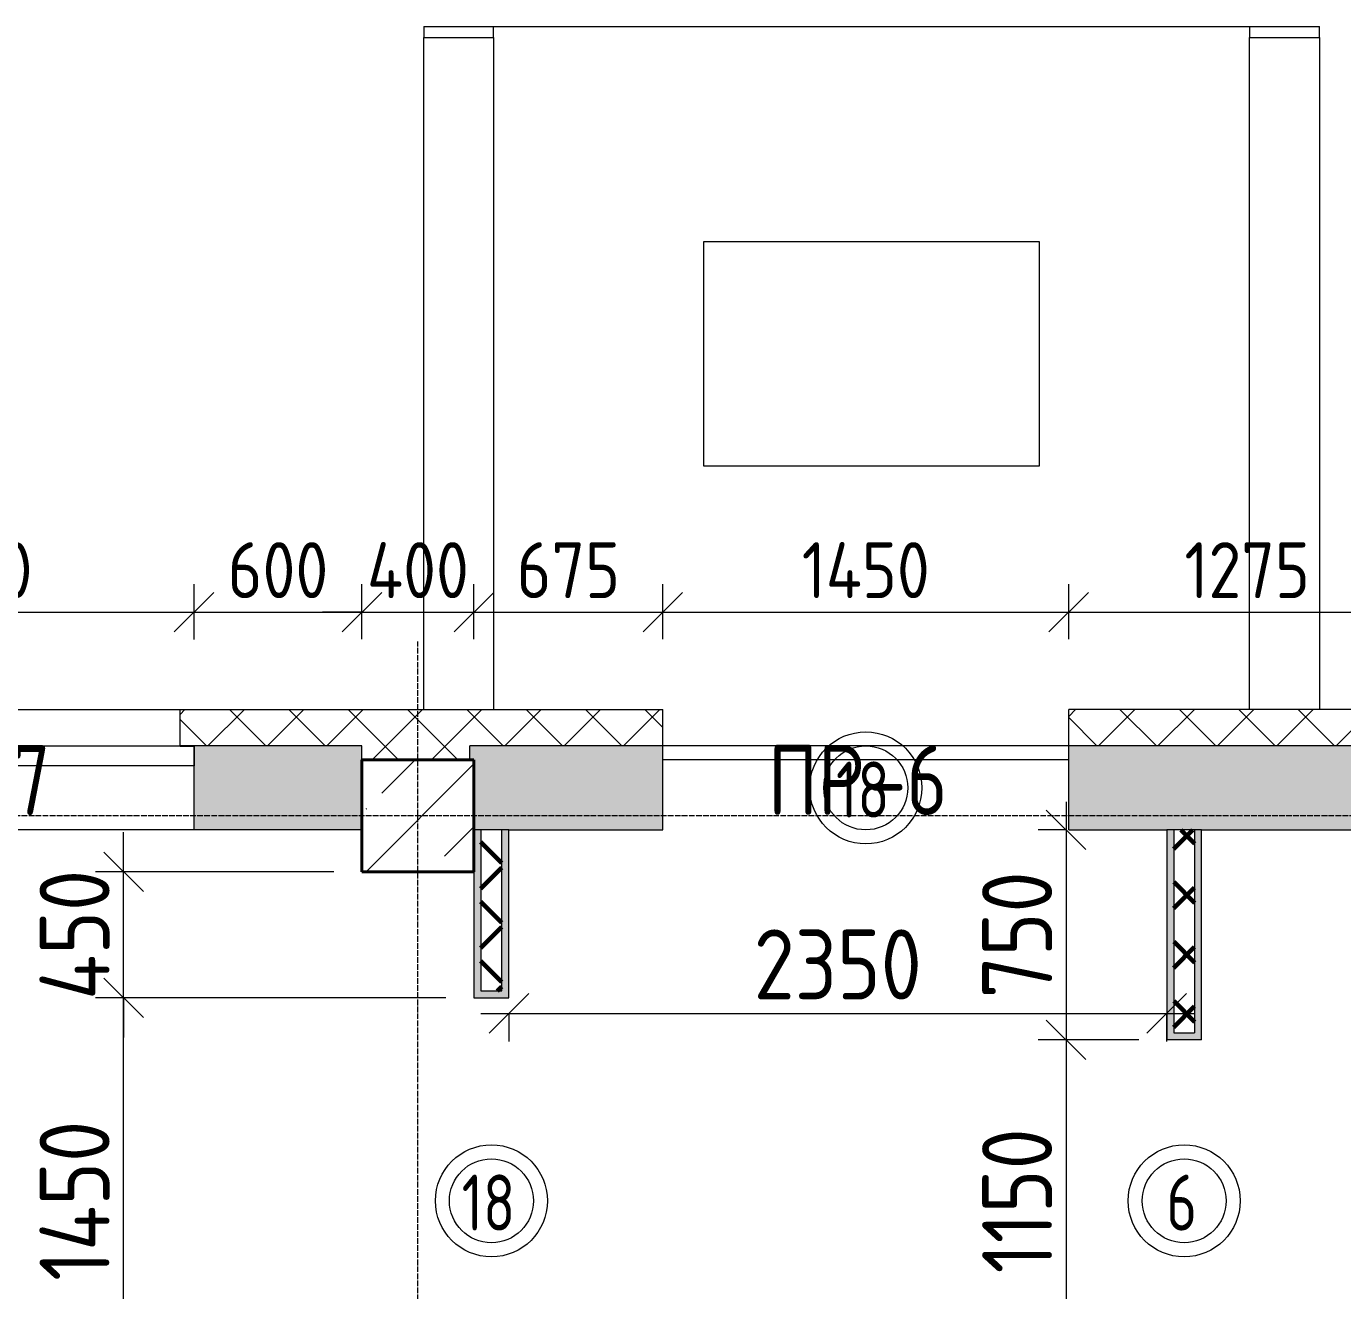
# Model space of a CAD drawing. Header units: millimetres. Extents: x -60946 to 138510, y -262288 to 24501.
# Drawn here: x 27685 to 32388, y -41156 to -36640 of the extents above; entities that cross this region are included whole.
import ezdxf

# ---------------------------------------------------------------- set-up
doc = ezdxf.new("R2010")
doc.units = ezdxf.units.MM
doc.linetypes.add('ADSK_Линия сетки', pattern=[25, 20, -2.5, 0, -2.5])
for name, color, linetype, lineweight in [('2)Тип-2', 3, 'Continuous', 60), ('_ Окна', 7, 'Continuous', 18), ('Марки', 7, 'Continuous', 20), ('Марки дверей', 7, 'Continuous', 20), ('Несущие колонны', 7, 'Continuous', 18), ('Окна', 7, 'Continuous', 9), ('Оси', 7, 'Continuous', 9), ('Перекрытие', 7, 'Continuous', 18), ('Размеры', 7, 'Continuous', 9), ('Стены внутренние', 7, 'Continuous', 18), ('Стены наружные', 7, 'Continuous', 18), ('Стены несущие', 7, 'Continuous', 30), ('Стены отделка', 7, 'Continuous', 30), ('Стены штриховка', 7, 'Continuous', 9)]:
    doc.layers.add(name, color=color, linetype=linetype, lineweight=lineweight)
doc.styles.add('GOST Common_2', font='', dxfattribs={"width": 0.9, "height": 250})
doc.styles.add('GOST Common_3', font='', dxfattribs={"width": 0.9, "height": 200})
doc.styles.add('GOST Common_5', font='', dxfattribs={"width": 0.85, "height": 250})
doc.styles.add('GOST Common_B', font='', dxfattribs={"width": 0.8, "height": 200})
doc.styles.get('GOST Common_2').set_extended_font_data('GOST Common')
doc.styles.get('GOST Common_3').set_extended_font_data('GOST Common')
doc.styles.get('GOST Common_5').set_extended_font_data('GOST Common')
doc.styles.get('GOST Common_B').set_extended_font_data('GOST Common', bold=True)
doc.dimstyles.new('ADSK_Основной_2_0', dxfattribs={"dimscale": 304.8, "dimtxt": 201.142999, "dimasz": 0.463911, "dimexe": 0.328084, "dimexo": 0.328084, "dimgap": 0.164042, "dimtad": 1, "dimdec": 3, "dimrnd": 0.001, "dimdsep": 46, "dimtxsty": 'GOST Common_3', "dimblk1": 'OBLIQUE', "dimblk2": 'OBLIQUE', "dimsah": 1, "dimcen": 0.09, "dimdle": 0.328084, "dimazin": 2, "dimtfac": 1, "dimtdec": 4, "dimtix": 1, "dimtmove": 0, "dimatfit": 3, "dimfxl": 1, "dimtvp": 1, "dimtolj": 1, "dimtzin": 0, "dimlwd": 20, "dimlwe": 20, "dimarcsym": 2})
doc.dimstyles.new('ADSK_Основной_2_0_3', dxfattribs={"dimscale": 304.8, "dimtxt": 201.142999, "dimasz": 0.463911, "dimexe": 0.328084, "dimexo": 0.328084, "dimgap": 0.164042, "dimtad": 1, "dimdec": 3, "dimrnd": 0.001, "dimdsep": 46, "dimtxsty": 'GOST Common_2', "dimblk1": 'OBLIQUE', "dimblk2": 'OBLIQUE', "dimsah": 1, "dimcen": 0.09, "dimdle": 0.328084, "dimazin": 2, "dimtfac": 1, "dimtdec": 4, "dimtix": 1, "dimtmove": 0, "dimatfit": 3, "dimfxl": 1, "dimtvp": 1, "dimtolj": 1, "dimtzin": 0, "dimlwd": 20, "dimlwe": 20, "dimarcsym": 2})
pattern_1 = [(45, (1283.93, -48864.63), (-106.066, 106.066), []), (135, (1283.93, -48864.63), (-106.066, -106.066), [])]

# ---------------------------------------------------------------- blocks, each defined once
blk = doc.blocks.new('ADSK_КолоннаЖБ_Прямоугольная - 400x400 мм-1807143-Кладочный план 1-го этажа')
at = {"layer": 'Несущие колонны', "lineweight": 40}
for p, q in [((-200, 200), (200, 200)), ((-200, -200), (-200, 200)), ((200, 200), (200, -200)), ((200, -200), (-200, -200))]:
    blk.add_line(p, q, dxfattribs=at)
blk = doc.blocks.new('ОКНО L03 _2СТ_RS - ОК-1_1600х2000h_противоударное-3556404-Кладочный план 1-го этажа')
at = {"layer": '_ Окна'}
for p, q in [((-838.1, -79), (761.9, -79)), ((-838.1, -149), (-838.1, -79)), ((-838.1, -79), (-803.1, -79)), ((761.9, -79), (726.9, -79)), ((761.9, -149), (761.9, -79)), ((-838.1, -149), (761.9, -149)), ((-838.1, -149), (-833.1, -149)), ((761.9, -149), (756.9, -149))]:
    blk.add_line(p, q, dxfattribs=at)
blk = doc.blocks.new('_Oblique')
at = {"color": 0, "linetype": 'ByBlock', "lineweight": -2}
blk.add_line((-0.5, -0.5), (0.5, 0.5), dxfattribs=at)
blk = doc.blocks.new('*D4228')
at = {"layer": 'Defpoints', "color": 0, "transparency": 16777216}
for p in [(28283.9, -38732.1), (26683.9, -38929), (28283.9, -38930)]:
    blk.add_point(p, dxfattribs=at)
at = {"layer": 'Размеры', "color": 0, "lineweight": 20, "transparency": 16777216}
for p, q in [((26683.9, -38829), (26683.9, -38632.1)), ((28283.9, -38830), (28283.9, -38632.1)), ((26583.9, -38732.1), (28383.9, -38732.1))]:
    blk.add_line(p, q, dxfattribs=at)
at = {"layer": 'Размеры', "color": 0, "lineweight": 20, "transparency": 16777216, "xscale": 141.4, "yscale": 141.4, "zscale": 141.4, "rotation": 180}
blk.add_blockref('_Oblique', (26683.9, -38732.1), dxfattribs=at)
at = {"layer": 'Размеры', "color": 0, "lineweight": 20, "transparency": 16777216, "xscale": 141.4, "yscale": 141.4, "zscale": 141.4}
blk.add_blockref('_Oblique', (28283.9, -38732.1), dxfattribs=at)
at = {"layer": 'Размеры', "color": 0, "lineweight": 9, "transparency": 16777216, "insert": (27483.9, -38582.1), "char_height": 200, "width": 560.473, "attachment_point": 5, "style": 'GOST Common_3'}
blk.add_mtext('\\A1;1600', dxfattribs=at)
blk = doc.blocks.new('*D4229')
at = {"layer": 'Defpoints', "color": 0, "transparency": 16777216}
for p in [(28883.9, -38732.1), (28283.9, -38930), (28883.9, -38929)]:
    blk.add_point(p, dxfattribs=at)
at = {"layer": 'Размеры', "color": 0, "lineweight": 20, "transparency": 16777216}
for p, q in [((28283.9, -38830), (28283.9, -38632.1)), ((28883.9, -38829), (28883.9, -38632.1)), ((28183.9, -38732.1), (28983.9, -38732.1))]:
    blk.add_line(p, q, dxfattribs=at)
at = {"layer": 'Размеры', "color": 0, "lineweight": 20, "transparency": 16777216, "xscale": 141.4, "yscale": 141.4, "zscale": 141.4, "rotation": 180}
blk.add_blockref('_Oblique', (28283.9, -38732.1), dxfattribs=at)
at = {"layer": 'Размеры', "color": 0, "lineweight": 20, "transparency": 16777216, "xscale": 141.4, "yscale": 141.4, "zscale": 141.4}
blk.add_blockref('_Oblique', (28883.9, -38732.1), dxfattribs=at)
at = {"layer": 'Размеры', "color": 0, "lineweight": 9, "transparency": 16777216, "insert": (28583.9, -38582.1), "char_height": 200, "width": 454.106, "attachment_point": 5, "style": 'GOST Common_3'}
blk.add_mtext('\\A1;600', dxfattribs=at)
blk = doc.blocks.new('*D4230')
at = {"layer": 'Defpoints', "color": 0, "transparency": 16777216}
for p in [(29283.9, -38732.1), (28883.9, -38929), (29283.9, -38929)]:
    blk.add_point(p, dxfattribs=at)
at = {"layer": 'Размеры', "color": 0, "lineweight": 20, "transparency": 16777216}
for p, q in [((28883.9, -38829), (28883.9, -38632.1)), ((29283.9, -38829), (29283.9, -38632.1)), ((28883.9, -38732.1), (28742.5, -38732.1)), ((28883.9, -38732.1), (29283.9, -38732.1)), ((29283.9, -38732.1), (29425.3, -38732.1))]:
    blk.add_line(p, q, dxfattribs=at)
at = {"layer": 'Размеры', "color": 0, "lineweight": 20, "transparency": 16777216, "xscale": 141.4, "yscale": 141.4, "zscale": 141.4}
blk.add_blockref('_Oblique', (28883.9, -38732.1), dxfattribs=at)
at = {"layer": 'Размеры', "color": 0, "lineweight": 20, "transparency": 16777216, "xscale": 141.4, "yscale": 141.4, "zscale": 141.4, "rotation": 180}
blk.add_blockref('_Oblique', (29283.9, -38732.1), dxfattribs=at)
at = {"layer": 'Размеры', "color": 0, "lineweight": 9, "transparency": 16777216, "insert": (29083.9, -38582.1), "char_height": 200, "width": 474.561, "attachment_point": 5, "style": 'GOST Common_3'}
blk.add_mtext('\\A1;400', dxfattribs=at)
blk = doc.blocks.new('*D4231')
at = {"layer": 'Defpoints', "color": 0, "transparency": 16777216}
for p in [(29958.9, -38732.1), (29283.9, -38929), (29958.9, -38929)]:
    blk.add_point(p, dxfattribs=at)
at = {"layer": 'Размеры', "color": 0, "lineweight": 20, "transparency": 16777216}
for p, q in [((29283.9, -38829), (29283.9, -38632.1)), ((29958.9, -38829), (29958.9, -38632.1)), ((29183.9, -38732.1), (30058.9, -38732.1))]:
    blk.add_line(p, q, dxfattribs=at)
at = {"layer": 'Размеры', "color": 0, "lineweight": 20, "transparency": 16777216, "xscale": 141.4, "yscale": 141.4, "zscale": 141.4, "rotation": 180}
blk.add_blockref('_Oblique', (29283.9, -38732.1), dxfattribs=at)
at = {"layer": 'Размеры', "color": 0, "lineweight": 20, "transparency": 16777216, "xscale": 141.4, "yscale": 141.4, "zscale": 141.4}
blk.add_blockref('_Oblique', (29958.9, -38732.1), dxfattribs=at)
at = {"layer": 'Размеры', "color": 0, "lineweight": 9, "transparency": 16777216, "insert": (29621.4, -38582.1), "char_height": 200, "width": 454.106, "attachment_point": 5, "style": 'GOST Common_3'}
blk.add_mtext('\\A1;675', dxfattribs=at)
blk = doc.blocks.new('*D4232')
at = {"layer": 'Defpoints', "color": 0, "transparency": 16777216}
for p in [(31408.9, -38732.1), (29958.9, -38929), (31408.9, -38929)]:
    blk.add_point(p, dxfattribs=at)
at = {"layer": 'Размеры', "color": 0, "lineweight": 20, "transparency": 16777216}
for p, q in [((29958.9, -38829), (29958.9, -38632.1)), ((31408.9, -38829), (31408.9, -38632.1)), ((29858.9, -38732.1), (31508.9, -38732.1))]:
    blk.add_line(p, q, dxfattribs=at)
at = {"layer": 'Размеры', "color": 0, "lineweight": 20, "transparency": 16777216, "xscale": 141.4, "yscale": 141.4, "zscale": 141.4, "rotation": 180}
blk.add_blockref('_Oblique', (29958.9, -38732.1), dxfattribs=at)
at = {"layer": 'Размеры', "color": 0, "lineweight": 20, "transparency": 16777216, "xscale": 141.4, "yscale": 141.4, "zscale": 141.4}
blk.add_blockref('_Oblique', (31408.9, -38732.1), dxfattribs=at)
at = {"layer": 'Размеры', "color": 0, "lineweight": 9, "transparency": 16777216, "insert": (30683.9, -38582.1), "char_height": 200, "width": 580.928, "attachment_point": 5, "style": 'GOST Common_3'}
blk.add_mtext('\\A1;1450', dxfattribs=at)
blk = doc.blocks.new('*D4233')
at = {"layer": 'Defpoints', "color": 0, "transparency": 16777216}
for p in [(32683.9, -38732.1), (31408.9, -38929), (32683.9, -38929)]:
    blk.add_point(p, dxfattribs=at)
at = {"layer": 'Размеры', "color": 0, "lineweight": 20, "transparency": 16777216}
for p, q in [((31408.9, -38829), (31408.9, -38632.1)), ((32683.9, -38829), (32683.9, -38632.1)), ((31308.9, -38732.1), (32783.9, -38732.1))]:
    blk.add_line(p, q, dxfattribs=at)
at = {"layer": 'Размеры', "color": 0, "lineweight": 20, "transparency": 16777216, "xscale": 141.4, "yscale": 141.4, "zscale": 141.4, "rotation": 180}
blk.add_blockref('_Oblique', (31408.9, -38732.1), dxfattribs=at)
at = {"layer": 'Размеры', "color": 0, "lineweight": 20, "transparency": 16777216, "xscale": 141.4, "yscale": 141.4, "zscale": 141.4}
blk.add_blockref('_Oblique', (32683.9, -38732.1), dxfattribs=at)
at = {"layer": 'Размеры', "color": 0, "lineweight": 9, "transparency": 16777216, "insert": (32046.4, -38582.1), "char_height": 200, "width": 560.473, "attachment_point": 5, "style": 'GOST Common_3'}
blk.add_mtext('\\A1;1275', dxfattribs=at)
blk = doc.blocks.new('М_двери1 - Марка экземпляра 2-3719212-Кладочный план 1-го этажа')
at = {"layer": 'Марки дверей'}
for radius in [2, 1.5]:
    blk.add_circle((0, 0), radius, dxfattribs=at)
blk = doc.blocks.new('*D3704')
at = {"layer": 'Defpoints', "color": 0, "transparency": 16777216}
for p in [(31499.6, -39509.7), (31399.6, -40259.7), (31758.9, -40259.7)]:
    blk.add_point(p, dxfattribs=at)
at = {"layer": 'Размеры', "color": 0, "lineweight": 20, "transparency": 16777216}
for p, q in [((31399.6, -39409.7), (31399.6, -40359.7)), ((31399.6, -39509.7), (31299.6, -39509.7)), ((31658.9, -40259.7), (31299.6, -40259.7))]:
    blk.add_line(p, q, dxfattribs=at)
at = {"layer": 'Размеры', "color": 0, "lineweight": 20, "transparency": 16777216, "xscale": 141.4, "yscale": 141.4, "zscale": 141.4}
for p, rotation in [((31399.6, -39509.7), 90), ((31399.6, -40259.7), 270)]:
    blk.add_blockref('_Oblique', p, dxfattribs=dict(at, rotation=rotation))
at = {"layer": 'Размеры', "color": 0, "lineweight": 9, "transparency": 16777216, "insert": (31224.6, -39884.7), "char_height": 250, "width": 454.106, "attachment_point": 5, "rotation": 90, "style": 'GOST Common_2'}
blk.add_mtext('\\A1;750', dxfattribs=at)
blk = doc.blocks.new('*D3705')
at = {"layer": 'Defpoints', "color": 0, "transparency": 16777216}
for p in [(31758.9, -40259.7), (31399.6, -41409.7), (31758.9, -41409.7)]:
    blk.add_point(p, dxfattribs=at)
at = {"layer": 'Размеры', "color": 0, "lineweight": 20, "transparency": 16777216}
for p, q in [((31399.6, -40159.7), (31399.6, -41509.7)), ((31658.9, -40259.7), (31299.6, -40259.7)), ((31658.9, -41409.7), (31299.6, -41409.7))]:
    blk.add_line(p, q, dxfattribs=at)
at = {"layer": 'Размеры', "color": 0, "lineweight": 20, "transparency": 16777216, "xscale": 141.4, "yscale": 141.4, "zscale": 141.4}
for p, rotation in [((31399.6, -40259.7), 90), ((31399.6, -41409.7), 270)]:
    blk.add_blockref('_Oblique', p, dxfattribs=dict(at, rotation=rotation))
at = {"layer": 'Размеры', "color": 0, "lineweight": 9, "transparency": 16777216, "insert": (31224.6, -40834.7), "char_height": 250, "width": 515.472, "attachment_point": 5, "rotation": 90, "style": 'GOST Common_2'}
blk.add_mtext('\\A1;1150', dxfattribs=at)
blk = doc.blocks.new('*D3708')
at = {"layer": 'Defpoints', "color": 0, "transparency": 16777216}
for p in [(29408.9, -40065.4), (31758.9, -40065.4), (31758.9, -40165.4)]:
    blk.add_point(p, dxfattribs=at)
at = {"layer": 'Размеры', "color": 0, "lineweight": 20, "transparency": 16777216}
for p, q in [((29308.9, -40165.4), (31858.9, -40165.4)), ((29408.9, -40165.4), (29408.9, -40265.4)), ((31758.9, -40165.4), (31758.9, -40265.4))]:
    blk.add_line(p, q, dxfattribs=at)
at = {"layer": 'Размеры', "color": 0, "lineweight": 20, "transparency": 16777216, "xscale": 141.4, "yscale": 141.4, "zscale": 141.4, "rotation": 180}
blk.add_blockref('_Oblique', (29408.9, -40165.4), dxfattribs=at)
at = {"layer": 'Размеры', "color": 0, "lineweight": 20, "transparency": 16777216, "xscale": 141.4, "yscale": 141.4, "zscale": 141.4}
blk.add_blockref('_Oblique', (31758.9, -40165.4), dxfattribs=at)
at = {"layer": 'Размеры', "color": 0, "lineweight": 9, "transparency": 16777216, "insert": (30583.9, -39990.4), "char_height": 250, "width": 605.475, "attachment_point": 5, "style": 'GOST Common_2'}
blk.add_mtext('\\A1;2350', dxfattribs=at)
blk = doc.blocks.new('*D3710')
at = {"layer": 'Defpoints', "color": 0, "transparency": 16777216}
for p in [(28032.1, -40109.7), (29283.9, -40109.7), (29283.9, -41559.7)]:
    blk.add_point(p, dxfattribs=at)
at = {"layer": 'Размеры', "color": 0, "lineweight": 20, "transparency": 16777216}
for p, q in [((28032.1, -41659.7), (28032.1, -40009.7)), ((29183.9, -40109.7), (27932.1, -40109.7)), ((29183.9, -41559.7), (27932.1, -41559.7))]:
    blk.add_line(p, q, dxfattribs=at)
at = {"layer": 'Размеры', "color": 0, "lineweight": 20, "transparency": 16777216, "xscale": 141.4, "yscale": 141.4, "zscale": 141.4}
for p, rotation in [((28032.1, -40109.7), 90), ((28032.1, -41559.7), 270)]:
    blk.add_blockref('_Oblique', p, dxfattribs=dict(at, rotation=rotation))
at = {"layer": 'Размеры', "color": 0, "lineweight": 9, "transparency": 16777216, "insert": (27857.1, -40834.7), "char_height": 250, "width": 580.928, "attachment_point": 5, "rotation": 90, "style": 'GOST Common_2'}
blk.add_mtext('\\A1;1450', dxfattribs=at)
blk = doc.blocks.new('*D3711')
at = {"layer": 'Defpoints', "color": 0, "transparency": 16777216}
for p in [(28032.1, -39659.7), (28883.9, -39659.7), (29283.9, -40109.7)]:
    blk.add_point(p, dxfattribs=at)
at = {"layer": 'Размеры', "color": 0, "lineweight": 20, "transparency": 16777216}
for p, q in [((28032.1, -39659.7), (28032.1, -39518.3)), ((28783.9, -39659.7), (27932.1, -39659.7)), ((28032.1, -40109.7), (28032.1, -39659.7)), ((29183.9, -40109.7), (27932.1, -40109.7)), ((28032.1, -40109.7), (28032.1, -40251.1))]:
    blk.add_line(p, q, dxfattribs=at)
at = {"layer": 'Размеры', "color": 0, "lineweight": 20, "transparency": 16777216, "xscale": 141.4, "yscale": 141.4, "zscale": 141.4}
for p, rotation in [((28032.1, -39659.7), 270), ((28032.1, -40109.7), 90)]:
    blk.add_blockref('_Oblique', p, dxfattribs=dict(at, rotation=rotation))
at = {"layer": 'Размеры', "color": 0, "lineweight": 9, "transparency": 16777216, "insert": (27857.1, -39884.7), "char_height": 250, "width": 474.561, "attachment_point": 5, "rotation": 90, "style": 'GOST Common_2'}
blk.add_mtext('\\A1;450', dxfattribs=at)

msp = doc.modelspace()

# ---------------------------------------------------------------- hatches: boundary and pattern name
at = {"layer": '2)Тип-2'}
h = msp.add_hatch(color=256, dxfattribs=at)
h.paths.add_polyline_path([(29283.9343, -42084.6624), (29308.9343, -42084.6624), (29308.9343, -41584.6624), (29408.9343, -41584.6624), (29408.9343, -41559.6624), (29283.9343, -41559.6624), (29283.9343, -42059.6624)])
h.paths.add_polyline_path([(29408.9343, -40109.6624), (29408.9343, -40084.6624), (29308.9343, -40084.6624), (29308.9343, -39509.6624), (29283.9343, -39509.6624), (29283.9343, -40109.6624)])
h = msp.add_hatch(dxfattribs=at)
h.set_pattern_fill('FP_4', color=256, style=0, pattern_type=2)
h.set_pattern_definition(pattern_1)
h.paths.add_polyline_path([(29383.9343, -42059.6624), (29383.9343, -41584.6624), (29308.9343, -41584.6624), (29308.9343, -42059.6624)])
h.paths.add_polyline_path([(29383.9343, -40084.6624), (29383.9343, -39509.6624), (29308.9343, -39509.6624), (29308.9343, -40084.6624)])
h = msp.add_hatch(color=256, dxfattribs=at)
h.paths.add_polyline_path([(29408.9343, -41984.6624), (29408.9343, -41584.6624), (29383.9343, -41584.6624), (29383.9343, -41984.6624)])
h.paths.add_polyline_path([(29383.9343, -40084.6624), (29408.9343, -40084.6624), (29408.9343, -39509.6624), (29383.9343, -39509.6624)])
h = msp.add_hatch(color=256, dxfattribs=at)
h.paths.add_polyline_path([(31758.9343, -45209.6624), (31783.9343, -45209.6624), (31783.9343, -44359.6624), (31883.9343, -44359.6624), (31883.9343, -44334.6624), (31758.9343, -44334.6624), (31758.9343, -45184.6624)])
h.paths.add_polyline_path([(31880.2111, -43334.6624), (31883.9343, -43334.6624), (31883.9343, -43309.6624), (31783.9343, -43309.6624), (31783.9343, -43084.6624), (31758.9343, -43084.6624), (31758.9343, -43334.6624)])
h.paths.add_polyline_path([(31783.9343, -42134.6624), (31783.9343, -42059.6624), (31758.9343, -42059.6624), (31758.9343, -42134.6624)])
h.paths.add_polyline_path([(31783.9343, -41984.6624), (31783.9343, -41434.6624), (31883.9343, -41434.6624), (31883.9343, -41409.6624), (31758.9343, -41409.6624), (31758.9343, -41984.6624)])
h.paths.add_polyline_path([(31883.9343, -40259.6624), (31883.9343, -40234.6624), (31783.9343, -40234.6624), (31783.9343, -39509.6624), (31758.9343, -39509.6624), (31758.9343, -40259.6624), (31880.2111, -40259.6624)])
h = msp.add_hatch(dxfattribs=at)
h.set_pattern_fill('FP_4', color=256, style=0, pattern_type=2)
h.set_pattern_definition(pattern_1)
h.paths.add_polyline_path([(31783.9343, -45209.6624), (31858.9343, -45209.6624), (31858.9343, -44359.6624), (31783.9343, -44359.6624), (31783.9343, -45184.6624)])
h.paths.add_polyline_path([(31783.9343, -43309.6624), (31858.9343, -43309.6624), (31858.9343, -43084.6624), (31783.9343, -43084.6624)])
h.paths.add_polyline_path([(31783.9343, -42134.6624), (31858.9343, -42134.6624), (31858.9343, -41434.6624), (31783.9343, -41434.6624), (31783.9343, -42059.6624)])
h.paths.add_polyline_path([(31858.9343, -40234.6624), (31858.9343, -39509.6624), (31783.9343, -39509.6624), (31783.9343, -40234.6624)])
h = msp.add_hatch(color=256, dxfattribs=at)
h.paths.add_polyline_path([(31883.9343, -45209.6624), (31883.9343, -45084.6624), (31858.9343, -45084.6624), (31858.9343, -45209.6624), (31880.2111, -45209.6624)])
h.paths.add_polyline_path([(31858.9343, -45034.6624), (31883.9343, -45034.6624), (31883.9343, -44359.6624), (31858.9343, -44359.6624), (31858.9343, -44837.9461)])
h.paths.add_polyline_path([(31880.2111, -43309.6624), (31883.9343, -43309.6624), (31883.9343, -43234.6624), (31858.9343, -43234.6624), (31858.9343, -43309.6624)])
h.paths.add_polyline_path([(31883.9343, -43159.6624), (31883.9343, -43084.6624), (31858.9343, -43084.6624), (31858.9343, -43159.6624), (31880.2111, -43159.6624)])
h.paths.add_polyline_path([(31883.9343, -42134.6624), (31883.9343, -41434.6624), (31858.9343, -41434.6624), (31858.9343, -42134.6624), (31880.2111, -42134.6624)])
h.paths.add_polyline_path([(31880.2111, -40234.6624), (31883.9343, -40234.6624), (31883.9343, -39509.6624), (31858.9343, -39509.6624), (31858.9343, -40234.6624)])
at = {"layer": 'Несущие колонны', "lineweight": 9}
h = msp.add_hatch(dxfattribs=at)
h.set_pattern_fill('FP_3', color=256, style=0, pattern_type=2)
h.set_pattern_definition([(45, (1283.93, -48864.63), (-224.5064, 224.5064), []), (45, (1508.44, -48864.63), (-224.5064, 224.5064), [396.875, -79.375, 3.353, -76.022])])
h.paths.add_polyline_path([(28883.9343, -39659.6624), (29283.9343, -39659.6624), (29283.9343, -39259.6624), (28883.9343, -39259.6624), (28883.9343, -39509.6624)])
at = {"layer": 'Стены внутренние', "lineweight": 9}
h = msp.add_hatch(dxfattribs=at)
h.set_pattern_fill('FP_1', color=256, style=0, pattern_type=2)
h.set_pattern_definition([(45, (1283.93, -48864.63), (84.18955, 308.69595), [396.875, -79.375, 3.353, -76.022])])
h.paths.add_polyline_path([(42187.5179, -39509.6624), (43283.9343, -39509.6624), (43283.9343, -39209.6624), (41283.9343, -39209.6624), (41283.9343, -39509.6624)])
h.paths.add_polyline_path([(28283.9343, -39509.6624), (28883.9343, -39509.6624), (28883.9343, -39209.6624), (28283.9343, -39210.6624)])
h.paths.add_polyline_path([(29958.9343, -39509.6624), (29958.9343, -39209.6624), (29269.3587, -39209.6624), (29269.3587, -39259.6624), (29283.9343, -39259.6624), (29283.9343, -39509.6624), (29408.9343, -39509.6624)])
h.paths.add_polyline_path([(40883.9343, -39509.6624), (40883.9343, -39209.6624), (40283.9343, -39210.6624), (40283.9343, -39509.6624), (40715.0455, -39509.6624)])
h.paths.add_polyline_path([(31858.9343, -39509.6624), (32683.9343, -39509.6624), (32683.9343, -39210.6624), (31408.9343, -39209.6624), (31408.9343, -39509.6624), (31783.9343, -39509.6624)])
h.paths.add_polyline_path([(38333.9343, -39509.6624), (38683.9343, -39509.6624), (38683.9343, -39210.6624), (37483.9343, -39210.6624), (37483.9343, -39509.6624), (38308.9343, -39509.6624)])
h.paths.add_polyline_path([(34283.9343, -39509.6624), (34883.9343, -39509.6624), (34883.9343, -39209.6624), (34283.9343, -39210.6624)])
h.paths.add_polyline_path([(35283.9343, -39509.6624), (35883.9343, -39509.6624), (35883.9343, -39210.6624), (35283.9343, -39209.6624)])
h.paths.add_polyline_path([(26158.9343, -39509.6624), (26683.9343, -39509.6624), (26683.9343, -39210.6624), (25483.9343, -39210.6624), (25483.9343, -39509.6624), (26133.9343, -39509.6624)])
h.paths.add_polyline_path([(15883.9343, -39509.6624), (15883.9343, -39209.6624), (13883.9343, -39209.6624), (13883.9343, -39509.6624), (14210.5423, -39509.6624)])
h.paths.add_polyline_path([(16883.9343, -39509.6624), (16883.9343, -39209.6624), (16283.9343, -39209.6624), (16283.9343, -39509.6624)])
h.paths.add_polyline_path([(20100.4319, -39509.6624), (20683.9343, -39509.6624), (20683.9343, -39210.6624), (19483.9343, -39210.6624), (19483.9343, -39509.6624)])
h.paths.add_polyline_path([(23283.9343, -39509.6624), (23883.9343, -39509.6624), (23883.9343, -39210.6624), (23283.9343, -39209.6624)])
h.paths.add_polyline_path([(17283.9343, -39509.6624), (17883.9343, -39509.6624), (17883.9343, -39210.6624), (17283.9343, -39209.6624)])
h.paths.add_polyline_path([(22883.9343, -39509.6624), (22883.9343, -39209.6624), (22283.9343, -39210.6624), (22283.9343, -39509.6624)])
at = {"layer": 'Стены наружные', "lineweight": 9}
h = msp.add_hatch(dxfattribs=at)
h.set_pattern_fill('FP_4', color=256, style=0, pattern_type=2)
h.set_pattern_definition(pattern_1)
h.paths.add_polyline_path([(31408.9343, -39209.6624), (32733.9343, -39209.6624), (32733.9343, -39079.6624), (31408.9343, -39079.6624)])
h.paths.add_polyline_path([(28883.9343, -39209.6624), (29958.9343, -39209.6624), (29958.9343, -39079.6624), (28233.9343, -39079.6624), (28233.9343, -39209.6624)])
h.paths.add_polyline_path([(43283.9343, -39209.6624), (43283.9343, -39079.6624), (40233.9343, -39079.6624), (40233.9343, -39209.6624), (42187.5179, -39209.6624)])
h.paths.add_polyline_path([(34233.9343, -39209.6624), (35933.9343, -39209.6624), (35933.9343, -39079.6624), (34233.9343, -39079.6624)])
h.paths.add_polyline_path([(37770.1007, -39209.6624), (38733.9343, -39209.6624), (38733.9343, -39079.6624), (37433.9343, -39079.6624), (37433.9343, -39209.6624)])
h.paths.add_polyline_path([(22883.9343, -39209.6624), (23933.9343, -39209.6624), (23933.9343, -39079.6624), (22233.9343, -39079.6624), (22233.9343, -39209.6624)])
h.paths.add_polyline_path([(16283.9343, -39209.6624), (17933.9343, -39209.6624), (17933.9343, -39079.6624), (13883.9343, -39079.6624), (13883.9343, -39209.6624), (15883.9343, -39209.6624)])
h.paths.add_polyline_path([(25433.9343, -39209.6624), (26733.9343, -39209.6624), (26733.9343, -39079.6624), (25433.9343, -39079.6624)])
h.paths.add_polyline_path([(20100.4319, -39209.6624), (20733.9343, -39209.6624), (20733.9343, -39079.6624), (19433.9343, -39079.6624), (19433.9343, -39209.6624)])
h = msp.add_hatch(dxfattribs=at)
h.set_pattern_fill('FP_4', color=256, style=0, pattern_type=2)
h.set_pattern_definition(pattern_1)
h.paths.add_polyline_path([(28883.9343, -39259.6624), (29269.3587, -39259.6624), (29269.3587, -39209.6624), (28883.9343, -39209.6624)])

# ---------------------------------------------------------------- linework, layer by layer
at = {"layer": 'Несущие колонны', "lineweight": 9}
for p, q in [((29269.3587, -39259.6624), (28883.9343, -39259.6624)), ((28883.9343, -39509.6624), (28883.9343, -39259.6624)), ((29283.9343, -39259.6624), (29269.3587, -39259.6624)), ((29283.9343, -39259.6624), (29283.9343, -39509.6624)), ((28883.9343, -39659.6624), (28883.9343, -39509.6624)), ((29283.9343, -39509.6624), (29283.9343, -39659.6624)), ((29283.9343, -39659.6624), (28883.9343, -39659.6624))]:
    msp.add_line(p, q, dxfattribs=at)
at = {"layer": 'Оси', "linetype": 'ADSK_Линия сетки', "lineweight": 5}
for p, q in [((29083.9343, -59838.5137), (29083.9343, -38837.1863)), ((63681.4538, -39459.6624), (-23956.1623, -39459.6624))]:
    msp.add_line(p, q, dxfattribs=at)
at = {"layer": 'Перекрытие'}
for p, q in [((29104.3587, -36639.6624), (29104.3587, -36679.6624)), ((29104.3587, -36639.6624), (32304.3587, -36639.6624)), ((29354.3587, -36679.6624), (29354.3587, -36639.6624)), ((32054.3587, -36639.6624), (32054.3587, -36679.6624)), ((32304.3587, -36679.6624), (32304.3587, -36639.6624)), ((31304.3587, -37409.6624), (30104.3587, -37409.6624)), ((30104.3587, -37409.6624), (30104.3587, -38209.6624)), ((31304.3587, -38209.6624), (31304.3587, -37409.6624)), ((30104.3587, -38209.6624), (31304.3587, -38209.6624)), ((31408.9343, -39209.6624), (29958.9343, -39209.6624)), ((31408.9343, -39260.0253), (29958.9343, -39260.0253))]:
    msp.add_line(p, q, dxfattribs=at)
at = {"layer": 'Стены внутренние', "lineweight": 5}
msp.add_line((28283.9343, -39509.6624), (26683.9343, -39509.6624), dxfattribs=at)
at = {"layer": 'Стены наружные', "lineweight": 9}
for p, q in [((29104.3587, -39079.6624), (29104.3587, -36679.6624)), ((29104.3587, -36679.6624), (29354.3587, -36679.6624)), ((29354.3587, -36679.6624), (29354.3587, -39079.6624)), ((32054.3587, -39079.6624), (32054.3587, -36679.6624)), ((32054.3587, -36679.6624), (32304.3587, -36679.6624)), ((32304.3587, -36679.6624), (32304.3587, -39079.6624)), ((26733.9343, -39079.6624), (28233.9343, -39079.6624))]:
    msp.add_line(p, q, dxfattribs=at)
at = {"layer": 'Стены несущие', "lineweight": 9}
for p, q in [((28233.9343, -39209.6624), (28233.9343, -39210.6624)), ((28233.9343, -39210.6624), (28283.9343, -39210.6624)), ((28283.9343, -39509.6624), (28283.9343, -39210.6624)), ((29958.9343, -39509.6624), (29958.9343, -39209.6624)), ((31408.9343, -39509.6624), (31408.9343, -39209.6624)), ((28883.9343, -39509.6624), (28283.9343, -39509.6624)), ((29408.9343, -39509.6624), (29958.9343, -39509.6624)), ((29408.9343, -40109.6624), (29408.9343, -39509.6624)), ((31408.9343, -39509.6624), (31758.9343, -39509.6624)), ((31758.9343, -39509.6624), (31758.9343, -40259.6624)), ((31883.9343, -39509.6624), (32683.9343, -39509.6624)), ((31883.9343, -40259.6624), (31883.9343, -39509.6624)), ((29283.9343, -39659.6624), (29283.9343, -40109.6624)), ((29283.9343, -40109.6624), (29408.9343, -40109.6624)), ((31883.9343, -40259.6624), (31758.9343, -40259.6624))]:
    msp.add_line(p, q, dxfattribs=at)
at = {"layer": 'Стены отделка', "lineweight": 18}
for p, q in [((28233.9343, -39079.6624), (29958.9343, -39079.6624)), ((28233.9343, -39209.6624), (28233.9343, -39079.6624)), ((29958.9343, -39209.6624), (29958.9343, -39079.6624)), ((32733.9343, -39079.6624), (31408.9343, -39079.6624)), ((31408.9343, -39209.6624), (31408.9343, -39079.6624)), ((28883.9343, -39259.6624), (28883.9343, -39209.6624)), ((29269.3587, -39259.6624), (29269.3587, -39209.6624)), ((29269.3587, -39259.6624), (28883.9343, -39259.6624))]:
    msp.add_line(p, q, dxfattribs=at)
at = {"layer": 'Стены штриховка', "lineweight": 9}
for p, q in [((28883.9343, -39209.6624), (28233.9343, -39209.6624)), ((29958.9343, -39209.6624), (29269.3587, -39209.6624)), ((32733.9343, -39209.6624), (31408.9343, -39209.6624)), ((28883.9343, -39509.6624), (28883.9343, -39259.6624)), ((29269.3587, -39259.6624), (29283.9343, -39259.6624)), ((29283.9343, -39259.6624), (29283.9343, -39509.6624)), ((29408.9343, -39509.6624), (29283.9343, -39509.6624)), ((29283.9343, -39509.6624), (29283.9343, -39659.6624)), ((29308.9343, -39509.6624), (29308.9343, -40084.6624)), ((29383.9343, -40084.6624), (29383.9343, -39509.6624)), ((31883.9343, -39509.6624), (31758.9343, -39509.6624)), ((31783.9343, -39509.6624), (31783.9343, -40234.6624)), ((31858.9343, -39509.6624), (31858.9343, -40234.6624)), ((29308.9343, -40084.6624), (29383.9343, -40084.6624)), ((31783.9343, -40234.6624), (31858.9343, -40234.6624))]:
    msp.add_line(p, q, dxfattribs=at)

# ---------------------------------------------------------------- block references
at = {"layer": 'Марки дверей', "xscale": 99.99999999999993, "yscale": 99.99999999999993, "zscale": 99.99999999999993}
for p in [(30683.9343, -39359.6624), (29346.4343, -40834.6624), (31821.4343, -40834.6624)]:
    msp.add_blockref('М_двери1 - Марка экземпляра 2-3719212-Кладочный план 1-го этажа', p, dxfattribs=at)
at = {"layer": 'Несущие колонны', "lineweight": 40, "rotation": 89.9999999999999}
msp.add_blockref('ADSK_КолоннаЖБ_Прямоугольная - 400x400 мм-1807143-Кладочный план 1-го этажа', (29083.9343, -39459.6624), dxfattribs=at)
at = {"layer": 'Окна', "rotation": 180}
msp.add_blockref('ОКНО L03 _2СТ_RS - ОК-1_1600х2000h_противоударное-3556404-Кладочный план 1-го этажа', (27445.8343, -39359.6624), dxfattribs=at)

# ---------------------------------------------------------------- texts
at = {"layer": 'Марки', "lineweight": 9, "char_height": 250, "attachment_point": 1, "style": 'GOST Common_5'}
for s, insert, width in [('-7', (27491.191, -39206.6813), 389.620125), ('ПР', (30334.0035, -39206.6813), 432.91125), ('-6', (30691.191, -39206.6813), 389.620125)]:
    msp.add_mtext(s, dxfattribs=dict(at, insert=insert, width=width))
at = {"layer": 'Марки дверей', "lineweight": 5, "char_height": 200, "attachment_point": 1, "style": 'GOST Common_B'}
for s, insert, width in [('18', (30577.4769, -39266.0035), 250.1265), ('18', (29239.9769, -40741.0035), 250.1265), ('\\fGOST Common|b1|i0|c204|p34|;\\W.8;6', (31757.3769, -40741.0035), 147.5105)]:
    msp.add_mtext(s, dxfattribs=dict(at, insert=insert, width=width))

# ---------------------------------------------------------------- dimensions: what is measured, and where the dimension line sits
at = {"layer": 'Размеры', "lineweight": 9}
for base, p1, p2, dimstyle, override, picture, middle in [((28283.9343, -38732.0831), (26683.9343, -38929.02), (28283.9343, -38930.02), 'ADSK_Основной_2_0', {"dimpost": '<>', "dimfxl": 1600.000312}, '*D4228', (27483.9343, -38582.0831)), ((28883.9343, -38732.0831), (28283.9343, -38930.02), (28883.9343, -38929.02), 'ADSK_Основной_2_0', {"dimpost": '<>', "dimfxl": 600.000833}, '*D4229', (28583.9343, -38582.0831)), ((29283.9343, -38732.0831), (28883.9343, -38929.02), (29283.9343, -38929.02), 'ADSK_Основной_2_0', {"dimpost": '<>', "dimfxl": 400}, '*D4230', (29083.9343, -38582.0831)), ((29958.9343, -38732.0831), (29283.9343, -38929.02), (29958.9343, -38929.02), 'ADSK_Основной_2_0', {"dimpost": '<>', "dimfxl": 675}, '*D4231', (29621.4343, -38582.0831)), ((31408.9343, -38732.0831), (29958.9343, -38929.02), (31408.9343, -38929.02), 'ADSK_Основной_2_0', {"dimpost": '<>', "dimfxl": 1450}, '*D4232', (30683.9343, -38582.0831)), ((32683.9343, -38732.0831), (31408.9343, -38929.02), (32683.9343, -38929.02), 'ADSK_Основной_2_0', {"dimpost": '<>', "dimfxl": 1275}, '*D4233', (32046.4343, -38582.0831)), ((31758.9343, -40165.3912), (29408.9343, -40065.4063), (31758.9343, -40065.4063), 'ADSK_Основной_2_0_3', {"dimpost": '<>', "dimfxl": 2350}, '*D3708', (30583.9343, -39990.3912))]:
    dim = msp.add_linear_dim(base=base, p1=p1, p2=p2, dimstyle=dimstyle, override=override, dxfattribs=at)
    dim.commit()
    dim.dimension.update_dxf_attribs({"geometry": picture, "text_midpoint": middle})
for base, p1, p2, override, picture, middle in [((31399.6211, -40259.6624), (31499.606, -39509.6624), (31758.9343, -40259.6624), {"dimpost": '<>', "dimfxl": 793.568648}, '*D3704', (31224.6211, -39884.6624)), ((28032.0917, -39659.6624), (29283.9343, -40109.6624), (28883.9343, -39659.6624), {"dimpost": '<>', "dimfxl": 602.079729}, '*D3711', (27857.0917, -39884.6624)), ((28032.0917, -40109.6624), (29283.9343, -41559.6624), (29283.9343, -40109.6624), {"dimpost": '<>', "dimfxl": 1450}, '*D3710', (27857.0917, -40834.6624)), ((31399.6211, -41409.6624), (31758.9343, -40259.6624), (31758.9343, -41409.6624), {"dimpost": '<>', "dimfxl": 1150}, '*D3705', (31224.6211, -40834.6624))]:
    dim = msp.add_linear_dim(base=base, p1=p1, p2=p2, angle=90, dimstyle='ADSK_Основной_2_0_3', override=override, dxfattribs=at)
    dim.commit()
    dim.dimension.update_dxf_attribs({"geometry": picture, "text_midpoint": middle})

doc.saveas('drawing.dxf')
